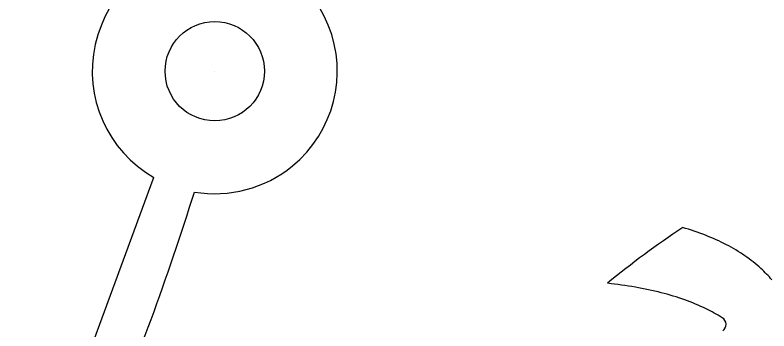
# Model space of a CAD drawing. Header units: millimetres. Extents: x -45 to 45, y -45 to 45.
# Drawn here: x -6.23 to 17.3, y -8.11 to 1.75 of the extents above; entities that cross this region are included whole.
import ezdxf

# ---------------------------------------------------------------- set-up
doc = ezdxf.new("R2010")
doc.units = ezdxf.units.MM
for name, color, linetype in [('CUT_INNER', 6, 'Continuous'), ('CUT_OUTER', 1, 'Continuous'), ('ENGRAVE', 7, 'Continuous'), ('GUIDE', 3, 'Continuous')]:
    doc.layers.add(name, color=color, linetype=linetype)

msp = doc.modelspace()

# ---------------------------------------------------------------- linework, layer by layer
at = {"layer": 'CUT_INNER'}
for points in [[(-4.772, -11.1205), (-1.9236, -3.3681), (-1.9024, -3.3181)], [(12.2651, -6.6201), (12.2596, -6.6191)]]:
    msp.add_lwpolyline(points, dxfattribs=at)
msp.add_circle((0, 0), 1.55, dxfattribs=at)
for centre, radius, start, end in [((0.0007, 12.8585), 32.1401, 287.05108, 353.10104), ((0.0001, 0.0001), 3.8249, 309.34975, 240.17081), ((0.0001, -0.0001), 43.3831, 216.35284, 0.70917), ((0.0004, -0.0008), 3.8241, 260.40551, 309.35468), ((-81.6063, 21.5093), 84.8242, 336.990557, 342.660295), ((30.9505, -29.3664), 29.4412, 123.71598, 129.40908), ((12.2802, -12.9026), 8.3563, 68.62733, 73.82295), ((12.9007, -11.3233), 6.6595, 62.52988, 68.64642), ((13.4544, -10.2566), 5.4577, 55.46096, 62.52175), ((13.8633, -9.6591), 4.7336, 47.64861, 55.43717), ((14.6687, -8.8154), 3.5676, 40.14396, 48.0808), ((10.8096, -20.1617), 13.6197, 80.18659, 83.86541), ((11.336, -17.1321), 10.5446, 75.70911, 80.19926), ((11.8929, -14.9489), 8.2915, 70.38665, 75.71436), ((12.4211, -13.4659), 6.7172, 64.23226, 70.38448), ((13.262, -11.7806), 4.834, 57.74342, 64.52439), ((15.7131, -7.9069), 0.25, 307.08984, 58.97876)]:
    msp.add_arc(centre, radius, start, end, dxfattribs=at)
at = {"layer": 'CUT_OUTER'}
msp.add_circle((0, 0), 45, dxfattribs=at)
at = {"layer": 'ENGRAVE'}
for centre, radius in [((0, 0), 44.1916), ((0, 12.859), 29.684)]:
    msp.add_circle(centre, radius, dxfattribs=at)
at = {"layer": 'GUIDE'}
msp.add_lwpolyline([(0, 0), (0, 0)], dxfattribs=at)
msp.add_lwpolyline([(0, 0), (0, 0)], dxfattribs=at)
msp.add_lwpolyline([(0, 0), (0, 0)], dxfattribs=at)
msp.add_lwpolyline([(0, 0), (0, 0)], dxfattribs=at)
msp.add_lwpolyline([(0, 0), (0, 0)], dxfattribs=at)
msp.add_lwpolyline([(0, 0), (0, 0)], dxfattribs=at)
msp.add_lwpolyline([(0, 0), (0, 0)], dxfattribs=at)
msp.add_lwpolyline([(0, 0), (0, 0)], dxfattribs=at)
msp.add_lwpolyline([(0, 0), (0, 0)], dxfattribs=at)
msp.add_lwpolyline([(0, 0), (0, 0)], dxfattribs=at)
msp.add_lwpolyline([(0, 0), (0, 0)], dxfattribs=at)
msp.add_lwpolyline([(0, 0), (0, 0)], dxfattribs=at)
msp.add_lwpolyline([(0, 0), (0, 0)], dxfattribs=at)
msp.add_lwpolyline([(0, 0), (0, 0)], dxfattribs=at)
msp.add_lwpolyline([(0, 0), (0, 0)], dxfattribs=at)
msp.add_lwpolyline([(0, 0), (0, 0)], dxfattribs=at)
msp.add_lwpolyline([(0, 0), (0, 0)], dxfattribs=at)
msp.add_lwpolyline([(0, 0), (0, 0)], dxfattribs=at)
msp.add_lwpolyline([(0, 0), (0, 0)], dxfattribs=at)
msp.add_lwpolyline([(0, 0), (0, 0)], dxfattribs=at)
msp.add_lwpolyline([(0, 0), (0, 0)], dxfattribs=at)
msp.add_lwpolyline([(0, 0), (0, 0)], dxfattribs=at)
msp.add_lwpolyline([(0, 0), (0, 0)], dxfattribs=at)
msp.add_lwpolyline([(0, 0), (0, 0)], dxfattribs=at)

doc.saveas('drawing.dxf')
